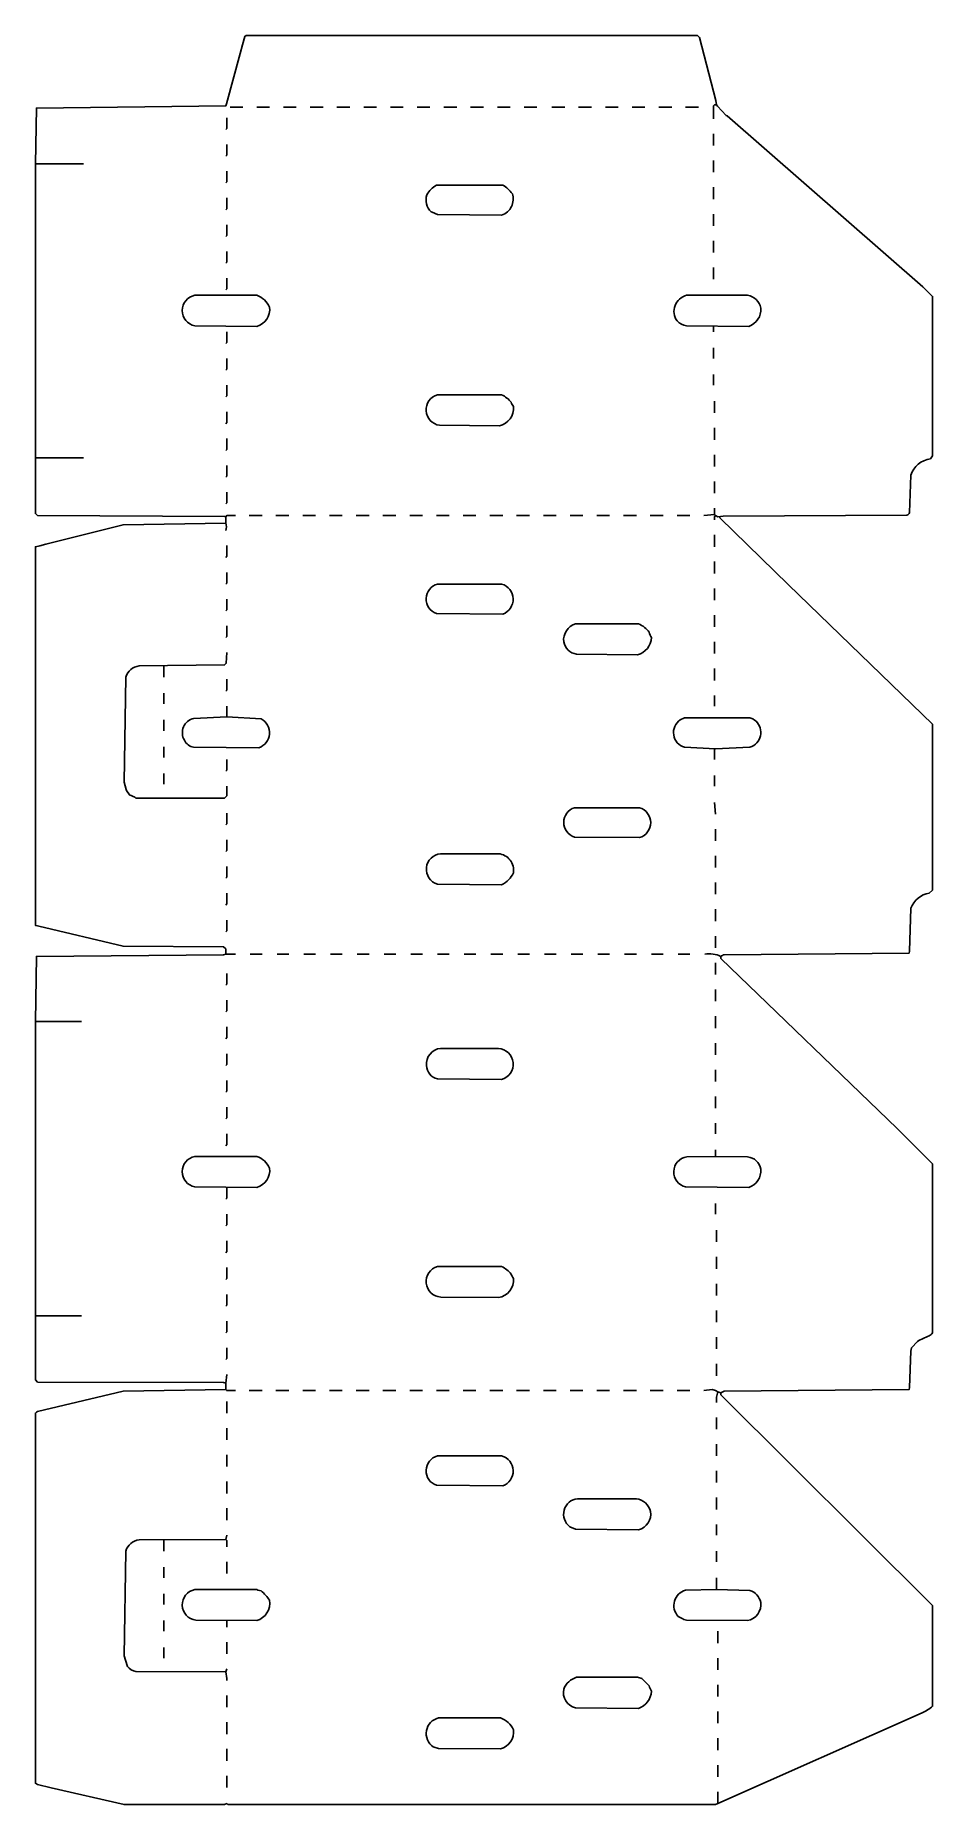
# Model space of a CAD drawing. Extents: x 44 to 883, y 85 to 1739.
import ezdxf

# ---------------------------------------------------------------- set-up
doc = ezdxf.new("R2010")
doc.units = 0
doc.layers.get('0').update_dxf_attribs({"linetype": 'CONTINUOUS'})

msp = doc.modelspace()

# ---------------------------------------------------------------- linework, layer by layer
at = {"color": 250, "linetype": 'CONTINUOUS'}
for points in [[(669, 1290), (679, 1291), (680, 1290), (682, 1289), (687.002873, 1289.502907), (858.997127, 1290.497093, 0.234107), (861.514264, 1293.013493), (862.485736, 1327.986507, -0.288405), (881, 1343), (882.2, 1344.9), (883, 1346), (883, 1495), (874, 1504), (690.783186, 1663.752212), (690, 1664), (681.8, 1672.9), (681, 1674), (680.3, 1678.1), (665, 1737), (663, 1739), (241, 1739), (240, 1738), (237.647059, 1730.088235), (235.352941, 1721.911765), (222.8, 1675.1), (221.988638, 1672.999871), (45, 1671), (44, 1619), (44, 1344), (44, 1292), (46, 1290), (221.1, 1289.2), (222, 1289), (223, 1290), (231, 1290)], [(480, 1571, 0.416708), (490, 1591, 0.098818), (481, 1599), (419, 1599, 0.126932), (410, 1590, 0.271674), (414, 1574), (414.9, 1573.8), (420.00806, 1571.491671), (480, 1571)], [(251, 1467, 0.374862), (263, 1485, 0.203118), (251, 1496), (193, 1496, 0.814536), (193.008329, 1467.491384), (251, 1467)], [(711, 1467, 0.354771), (722.3, 1484.1, 0.312616), (710, 1496), (653, 1496, 0.529327), (644, 1472, 0.156197), (653.008329, 1467.491384), (711, 1467)], [(478, 1374, 0.372513), (491, 1392, -0.120666), (489, 1396, 0.110918), (480, 1403), (420, 1403, 0.814062), (422.008615, 1374.491077), (478, 1374)], [(670, 880, -0.153685), (685, 878, -0.141647), (688.002857, 879.50289), (860.988441, 880.999866), (861.512485, 883.011891), (862.487515, 922.988109, -0.260758), (879.9, 937.2), (883, 940), (883, 1095), (748.242065, 1225.249874), (684, 1288), (684, 1289)], [(481, 1198, 0.732068), (480, 1226), (420, 1226, 0.737868), (419.007809, 1198.49194), (481, 1198)], [(607, 1160, 0.342129), (620, 1176, -0.078207), (618, 1181, 0.120401), (608, 1189), (549, 1189, 0.350541), (538, 1172, 0.31017), (550.00847, 1160.491233), (607, 1160)], [(223, 1162), (222.54918, 1152.040984), (220.993904, 1150.493752), (141.006096, 1149.506248, 0.293532), (128.494846, 1138.994951), (127, 1041), (128.8, 1033.9), (129.2, 1033.1), (132, 1029), (136.9, 1026.7), (138, 1026), (221, 1026), (223, 1028), (223, 1037)], [(253, 1073, 0.655712), (255, 1100), (223, 1102), (192.016093, 1100.517203, 0.501202), (183.3, 1080.1, 0.241906), (192.007932, 1073.491808), (253, 1073)], [(680, 1072), (711.984878, 1073.483902), (713.9, 1074.2), (715.9, 1075.2, 0.557105), (715, 1100), (712, 1101), (651, 1101), (647, 1099, 0.637002), (651.017808, 1073.480822), (680, 1072)], [(609, 989, 0.740051), (609, 1017), (548, 1017, 0.721623), (548.007932, 989.491808), (609, 989)], [(480, 945, 0.180847), (491, 956, 0.429255), (477, 974), (423, 974, 0.830538), (420.00806, 945.491671), (480, 945)], [(669, 472), (677, 473), (680.1, 472.2), (682, 471), (685, 470), (688.002857, 471.50289), (860.988441, 472.999866), (861.514682, 475.013866), (862.485318, 508.986134), (863.3, 511.9), (869, 518), (870, 519), (878.1, 522.7), (879.9, 523.3, 0.080555), (883, 526), (883, 684), (850, 717), (685, 876), (685, 878)], [(480, 763, 0.846041), (477, 792), (423, 792, 0.41121), (409.647059, 775.911765, 0.336215), (420.00806, 763.491671), (480, 763)], [(251, 662, 0.374862), (263, 680, 0.203118), (251, 691), (193, 691, 0.814536), (193.008329, 662.491384), (251, 662)], [(711, 662, 0.354771), (722.3, 679.1, 0.340782), (709.984407, 690.516632), (680, 691), (653.017197, 690.518471, 0.83181), (652.008192, 662.49153), (711, 662)], [(477, 559, 0.401563), (491, 577, -0.120666), (489, 581, 0.110918), (480, 588), (420, 588, 0.846528), (423.008923, 559.490747), (477, 559)], [(231, 472), (223, 472), (222, 473), (126.005207, 471.505318), (46.076923, 452.615385), (45, 452), (44, 451), (44, 105), (45.9, 103.8), (58.911765, 100.647059), (127, 85), (221, 85), (223, 86), (224, 85), (680, 85), (682, 86), (873.1, 170.8, 0.088951), (883, 177), (883, 271), (685, 468), (685, 470)], [(681, 461, -0.088179), (682, 471)], [(481, 383, 0.732068), (480, 411), (420, 411, 0.737868), (419.007809, 383.49194), (481, 383)], [(608, 342, 0.386497), (619.3, 359.1, 0.291849), (606, 371), (551, 371, 0.687164), (543.9, 344.8), (549.008192, 342.49153), (608, 342)], [(222, 333), (141.006022, 332.506171, 0.303712), (128.494846, 321.994951), (127, 224), (129.8, 214.9), (130, 214, 0.15157), (138.005812, 209.494049), (222, 209), (223, 212)], [(251, 257, 0.374046), (263, 276, 0.070859), (255, 285), (252.088235, 285.352941), (251, 286), (193, 286, 0.852927), (194.00847, 257.491233), (251, 257)], [(710, 257, 0.39251), (722.3, 274.1, 0.257898), (712.1, 285.3), (681, 286), (652.016093, 285.517203, 0.559488), (645, 261), (648.153846, 259.230769, 0.098225), (653.00847, 257.491233), (710, 257)], [(608, 175, 0.305817), (620, 191, -0.078207), (618, 196), (611, 203), (607, 204), (550, 204, 0.232545), (538, 193, 0.402507), (549.008192, 175.49153), (608, 175)], [(479, 137, 0.374862), (491, 155, 0.203118), (479, 166), (421, 166, 0.653813), (416, 139), (416.9, 138.8), (421.008329, 137.491384), (479, 137)]]:
    msp.add_lwpolyline(points, format="xyb", dxfattribs=at)
for points in [[(226, 1672), (238, 1672)], [(251, 1672), (263, 1672)], [(276, 1672), (288, 1672)], [(301, 1672), (313, 1672)], [(326, 1672), (338, 1672)], [(351, 1672), (363, 1672)], [(376, 1672), (388, 1672)], [(401, 1672), (413, 1672)], [(426, 1672), (438, 1672)], [(451, 1672), (463, 1672)], [(476, 1672), (488, 1672)], [(501, 1672), (513, 1672)], [(527, 1672), (539, 1672)], [(552, 1672), (564, 1672)], [(577, 1672), (589, 1672)], [(602, 1672), (614, 1672)], [(627, 1672), (639, 1672)], [(652, 1672), (664, 1672)], [(678, 1636), (678, 1647)], [(678, 1611), (678, 1622)], [(44, 1619), (89, 1619)], [(678, 1586), (678, 1597)], [(678, 1561), (678, 1572)], [(678, 1536), (678, 1547)], [(678, 1511), (678, 1522)], [(678, 1462), (678, 1467)], [(678, 1437), (678, 1447)], [(678, 1412), (678, 1422)], [(44, 1344), (89, 1344)], [(679, 1291), (679, 1297)], [(222, 880), (222, 885), (220, 887), (126.005207, 887.494682), (47.1, 906.3), (45.9, 906.7), (44, 907), (44, 1261), (48.088235, 1261.647059), (53.9, 1263.3), (126.005207, 1281.505318), (222, 1283)], [(244, 1290), (256, 1290)], [(269, 1290), (281, 1290)], [(294, 1290), (306, 1290)], [(319, 1290), (331, 1290)], [(344, 1290), (356, 1290)], [(369, 1290), (381, 1290)], [(394, 1290), (406, 1290)], [(419, 1290), (431, 1290)], [(444, 1290), (456, 1290)], [(469, 1290), (481, 1290)], [(494, 1290), (506, 1290)], [(519, 1290), (531, 1290)], [(544, 1290), (556, 1290)], [(569, 1290), (581, 1290)], [(594, 1290), (606, 1290)], [(619, 1290), (631, 1290)], [(644, 1290), (656, 1290)], [(679, 1286), (679, 1289), (680, 1290)], [(679, 1261), (679, 1272)], [(679, 1236), (679, 1247)], [(679, 1211), (679, 1222)], [(679, 1186), (679, 1197)], [(679, 1161), (679, 1172)], [(164, 1139), (164, 1150)], [(679, 1136), (679, 1147)], [(164, 1114), (164, 1124)], [(679, 1112), (679, 1122)], [(164, 1089), (164, 1099)], [(164, 1064), (164, 1074)], [(679, 1062), (679, 1072)], [(164, 1039), (164, 1049)], [(679, 1037), (679, 1047)], [(680, 911), (680, 922)], [(680, 886), (680, 897)], [(222, 479), (219.997159, 479.502873), (46, 480), (44, 482), (44, 542), (44, 817), (45, 878), (219.997159, 879.497127), (222, 880), (231, 880)], [(245, 880), (256, 880)], [(270, 880), (281, 880)], [(295, 880), (306, 880)], [(320, 880), (331, 880)], [(345, 880), (356, 880)], [(370, 880), (381, 880)], [(395, 880), (406, 880)], [(420, 880), (431, 880)], [(445, 880), (456, 880)], [(470, 880), (481, 880)], [(495, 880), (506, 880)], [(520, 880), (531, 880)], [(545, 880), (556, 880)], [(570, 880), (581, 880)], [(595, 880), (606, 880)], [(620, 880), (631, 880)], [(645, 880), (656, 880)], [(680, 861), (680, 872)], [(680, 836), (680, 847)], [(44, 817), (87, 817)], [(680, 811), (680, 822)], [(680, 786), (680, 797)], [(680, 761), (680, 772)], [(680, 736), (680, 747)], [(680, 712), (680, 722)], [(680, 691), (680, 697)], [(680, 637), (680, 647)], [(44, 542), (87, 542)], [(681, 511), (681, 522)], [(681, 486), (681, 497)], [(244, 472), (256, 472)], [(269, 472), (281, 472)], [(294, 472), (306, 472)], [(319, 472), (331, 472)], [(344, 472), (356, 472)], [(369, 472), (381, 472)], [(394, 472), (406, 472)], [(419, 472), (431, 472)], [(444, 472), (456, 472)], [(469, 472), (481, 472)], [(494, 472), (506, 472)], [(519, 472), (531, 472)], [(544, 472), (556, 472)], [(569, 472), (581, 472)], [(594, 472), (606, 472)], [(619, 472), (631, 472)], [(644, 472), (656, 472)], [(681, 436), (681, 447)], [(681, 411), (681, 422)], [(681, 386), (681, 397)], [(681, 361), (681, 372)], [(164, 322), (164, 333)], [(681, 337), (681, 347)], [(681, 312), (681, 322)], [(164, 297), (164, 307)], [(164, 272), (164, 282)], [(681, 286), (681, 297)], [(164, 247), (164, 257)], [(164, 222), (164, 232)], [(682, 136), (682, 147)], [(682, 111), (682, 122)], [(682, 86), (682, 97)]]:
    msp.add_lwpolyline(points, dxfattribs=at)
at = {"color": 247, "linetype": 'CONTINUOUS'}
msp.add_lwpolyline([(678, 1661), (678, 1673), (679, 1674), (681, 1674)], dxfattribs=at)
at = {"color": 252, "linetype": 'CONTINUOUS'}
for points in [[(222, 1651), (223, 1652), (223, 1662)], [(222, 1626), (223, 1627), (223, 1637)], [(222, 1601), (223, 1602), (223, 1612)], [(222, 1576), (223, 1577), (223, 1587)], [(222, 1551), (223, 1552), (223, 1562)], [(222, 1526), (223, 1527), (223, 1537)], [(222, 1501), (223, 1502), (223, 1512)], [(222, 1451), (223, 1452), (223, 1462)], [(222, 1426), (223, 1427), (223, 1437)], [(222, 1401), (223, 1402), (223, 1412)], [(222, 1376), (223, 1377), (223, 1387)], [(222, 1351), (223, 1352), (223, 1362)], [(222, 1326), (223, 1327), (223, 1337)], [(222, 1301), (223, 1302), (223, 1312)], [(222, 1251), (223, 1252), (223, 1262)], [(222, 1226), (223, 1227), (223, 1237)], [(222, 1201), (223, 1202), (223, 1212)], [(222, 1176), (223, 1177), (223, 1187)], [(222, 1126), (223, 1127), (223, 1137)], [(222, 1051), (223, 1052), (223, 1062)], [(222, 1001), (223, 1002), (223, 1012)], [(222, 976), (223, 977), (223, 987)], [(222, 951), (223, 952), (223, 962)], [(222, 926), (223, 927), (223, 937)], [(222, 901), (223, 902), (223, 912)], [(222, 851), (223, 852), (223, 862)], [(222, 826), (223, 827), (223, 837)], [(222, 801), (223, 802), (223, 812)], [(222, 776), (223, 777), (223, 787)], [(222, 751), (223, 752), (223, 762)], [(222, 726), (223, 727), (223, 737)], [(222, 701), (223, 702), (223, 712)], [(222, 626), (223, 627), (223, 637)], [(222, 601), (223, 602), (223, 612)], [(222, 576), (223, 577), (223, 587)], [(222, 551), (223, 552), (223, 562)], [(222, 526), (223, 527), (223, 537)], [(222, 501), (223, 502), (223, 512)]]:
    msp.add_lwpolyline(points, dxfattribs=at)
at = {"color": 251, "linetype": 'CONTINUOUS'}
for points in [[(679, 1386), (679, 1397)], [(679, 1361), (679, 1372)], [(679, 1336), (679, 1347)], [(679, 1311), (679, 1322)], [(223, 1102), (223, 1112)], [(680, 1011), (679, 1022)], [(680, 986), (680, 997)], [(680, 961), (680, 972)], [(680, 936), (680, 947)], [(222, 651), (223, 652), (223, 662)], [(681, 611), (681, 622)], [(681, 586), (681, 597)], [(681, 561), (681, 572)], [(681, 536), (681, 547)], [(223, 451), (223, 462)], [(223, 426), (223, 437)], [(223, 401), (223, 412)], [(223, 376), (223, 387)], [(223, 351), (223, 362)], [(223, 326), (223, 332), (222, 333), (223, 337)], [(223, 301), (223, 312)], [(223, 251), (223, 257)], [(223, 226), (223, 237)], [(682, 236), (682, 247)], [(682, 211), (682, 222)], [(223, 176), (223, 187)], [(682, 186), (682, 197)], [(682, 161), (682, 172)], [(223, 151), (223, 162)], [(223, 126), (223, 137)], [(223, 101), (223, 112)]]:
    msp.add_lwpolyline(points, dxfattribs=at)
at = {"color": 27, "linetype": 'CONTINUOUS'}
msp.add_lwpolyline([(222, 1276, 0.203824), (222, 1283), (222, 1289)], format="xyb", dxfattribs=at)
msp.add_lwpolyline([(222, 473), (222, 479), (223, 487)], dxfattribs=at)
at = {"color": 251, "linetype": 'CONTINUOUS'}
msp.add_lwpolyline([(223, 201, 0.078333), (222, 209)], format="xyb", dxfattribs=at)

doc.saveas('drawing.dxf')
